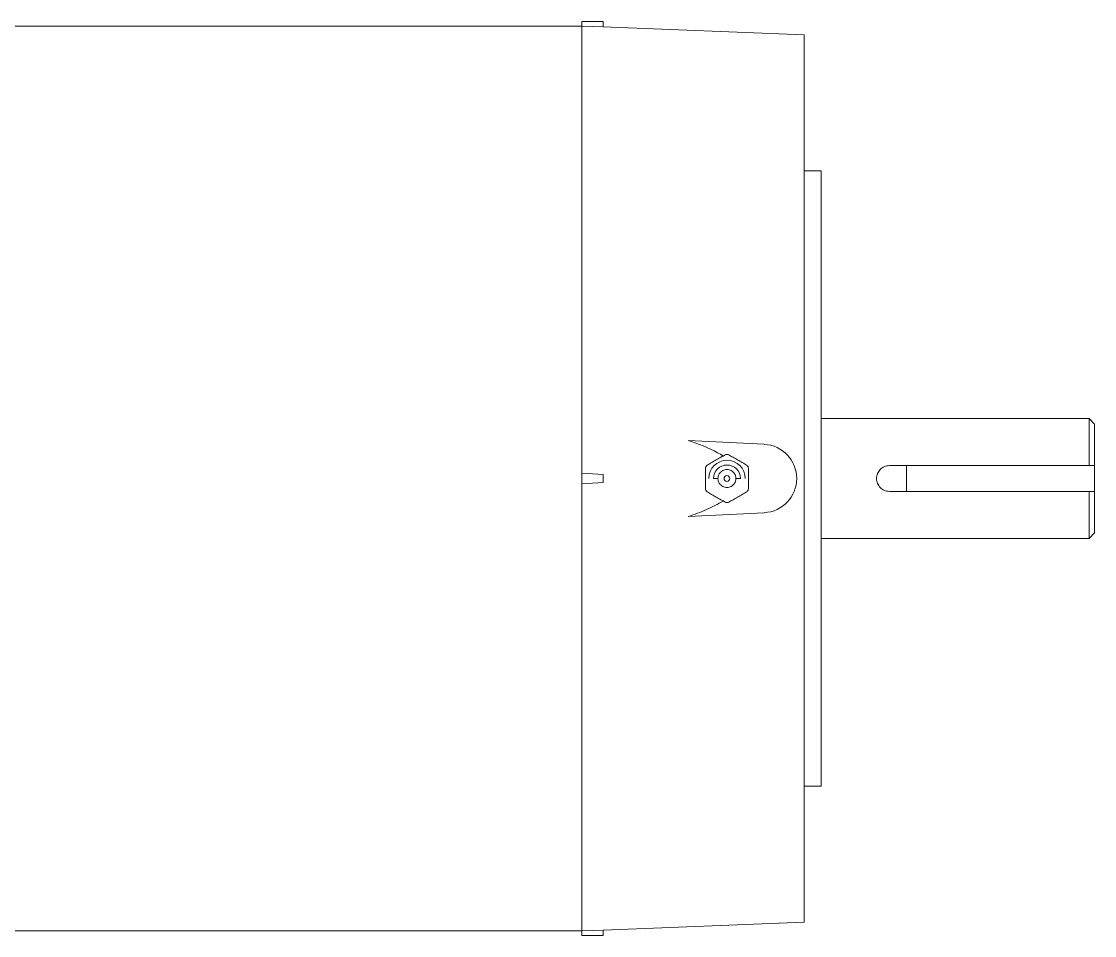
# Paper-space layout '_Top' of a CAD drawing. Header units: inches. Extents: x -11.6 to 6.2, y -5.7 to 3.6.
# Drawn here: x -1.6 to 6.25, y -3.34 to 3.34 of the extents above; entities that cross this region are included whole.
import ezdxf

# ---------------------------------------------------------------- set-up
doc = ezdxf.new("R2010")
doc.units = ezdxf.units.IN
doc.header["$MEASUREMENT"] = 0

psp = doc.layouts.new('_Top')

# ---------------------------------------------------------------- linework, layer by layer
at = {"color": 7, "linetype": 'Continuous', "lineweight": 15}
for p, q in [((2.5, 3.306), (-4.75, 3.306)), ((2.5, 3.34), (2.5, -3.34)), ((2.5, 3.34), (2.656, 3.34)), ((2.656, 3.3002), (2.5, 3.3061)), ((2.656, 3.3002), (2.656, 3.34)), ((4.125, 3.2435), (2.656, 3.3003)), ((4.125, -3.2435), (4.125, 3.2435)), ((4.25, 2.2492), (4.125, 2.2492)), ((4.25, -2.2492), (4.25, 2.2492)), ((6.2074, 0.4374), (4.25, 0.4374)), ((6.2474, 0.3974), (6.2074, 0.4374)), ((6.2074, 0.094), (6.2074, 0.4374)), ((6.2474, 0.3974), (6.2474, -0.3974)), ((3.8331, 0.2497), (3.2772, 0.2788)), ((4.7474, 0.094), (6.2474, 0.094)), ((4.8724, 0.094), (4.8724, -0.094)), ((2.656, 0.03), (2.5, 0.0382)), ((2.656, -0.03), (2.656, 0.03)), ((2.5, -0.0382), (2.656, -0.03)), ((4.7474, -0.094), (6.2474, -0.094)), ((6.2074, -0.4374), (6.2074, -0.094)), ((3.2772, -0.2788), (3.8331, -0.2497)), ((4.25, -0.4374), (6.2074, -0.4374)), ((6.2074, -0.4374), (6.2474, -0.3974)), ((4.125, -2.2492), (4.25, -2.2492)), ((2.656, -3.3003), (4.125, -3.2435)), ((-1.905, -3.306), (2.5, -3.306)), ((2.5, -3.3061), (2.656, -3.3002)), ((2.656, -3.34), (2.5, -3.34)), ((2.656, -3.3002), (2.656, -3.34))]:
    psp.add_line(p, q, dxfattribs=at)
psp.add_circle((3.56, 0), 0.0211, dxfattribs=at)
for centre, radius, start, end in [((3.82, 0), 0.25, 273, 87), ((3.56, 0), 0.176, 89.00256, 90.99744), ((3.56, 0), 0.176, 149.00255, 150.99744), ((3.56, 0), 0.1334, 360, 180), ((3.56, 0), 0.0985, 360, 180), ((3.56, 0), 0.176, 29.00256, 30.99744), ((3.56, 0), 0.176, 209.00256, 210.99744), ((3.56, 0), 0.176, 329.00255, 330.99744), ((3.56, 0), 0.176, 269.00256, 270.99744)]:
    psp.add_arc(centre, radius, start, end, dxfattribs=at)
for points, knots in [([(3.5318, 0.1644), (3.5185, 0.1727), (3.4393, 0.222), (3.3508, 0.253), (3.2772, 0.2788)], [0, 0, 0, 0, 0.168109, 1, 1, 1, 1]), ([(3.5473, 0.1733), (3.5368, 0.1673), (3.5262, 0.1612), (3.5099, 0.1517), (3.5044, 0.1486), (3.4932, 0.1421), (3.4875, 0.1388), (3.4705, 0.129), (3.4593, 0.1226), (3.4375, 0.1099), (3.4267, 0.1037), (3.4163, 0.0977)], [0, 0, 0, 0, 0.25, 0.25, 0.375, 0.375, 0.5, 0.5, 0.75, 0.75, 1, 1, 1, 1]), ([(3.7037, 0.0977), (3.6933, 0.1037), (3.6827, 0.1098), (3.6664, 0.1193), (3.6609, 0.1224), (3.6497, 0.1289), (3.6439, 0.1322), (3.6269, 0.142), (3.6158, 0.1485), (3.594, 0.1611), (3.5832, 0.1673), (3.5727, 0.1733)], [0, 0, 0, 0, 0.25, 0.25, 0.375, 0.375, 0.5, 0.5, 0.75, 0.75, 1, 1, 1, 1]), ([(4.7474, -0.094), (4.7412, -0.094), (4.7351, -0.0934), (4.7231, -0.091), (4.7171, -0.0892), (4.7057, -0.0845), (4.7003, -0.0816), (4.6901, -0.0748), (4.6853, -0.0708), (4.6724, -0.0579), (4.6654, -0.0474), (4.656, -0.0248), (4.6534, -0.0125), (4.6534, 0.0062), (4.6541, 0.0123), (4.6565, 0.0244), (4.6583, 0.0304), (4.663, 0.0417), (4.6659, 0.0471), (4.6727, 0.0573), (4.6766, 0.0621), (4.6896, 0.0751), (4.7, 0.0821), (4.7226, 0.0915), (4.735, 0.094), (4.7474, 0.094)], [0, 0, 0, 0, 0.0625, 0.0625, 0.125, 0.125, 0.1875, 0.1875, 0.25, 0.25, 0.375, 0.375, 0.5, 0.5, 0.5625, 0.5625, 0.625, 0.625, 0.6875, 0.6875, 0.75, 0.75, 0.875, 0.875, 1, 1, 1, 1]), ([(3.4035, 0.0756), (3.4035, 0.0636), (3.4035, 0.0513), (3.4035, 0.0325), (3.4035, 0.0261), (3.4035, 0.0132), (3.4035, 0.0066), (3.4035, -0.0131), (3.4035, -0.0259), (3.4035, -0.0511), (3.4035, -0.0636), (3.4035, -0.0756)], [0, 0, 0, 0, 0.25, 0.25, 0.375, 0.375, 0.5, 0.5, 0.75, 0.75, 1, 1, 1, 1]), ([(3.494, 0), (3.494, 0.0055), (3.4947, 0.0117), (3.4987, 0.0252), (3.502, 0.0325), (3.5125, 0.0466), (3.5198, 0.0533), (3.5381, 0.0631), (3.549, 0.066), (3.571, 0.066), (3.5819, 0.0631), (3.6002, 0.0533), (3.6075, 0.0466), (3.618, 0.0325), (3.6213, 0.0252), (3.6253, 0.0117), (3.626, 0.0055), (3.626, 0)], [0, 0, 0, 0, 0.125, 0.125, 0.25, 0.25, 0.375, 0.375, 0.5, 0.5, 0.625, 0.625, 0.75, 0.75, 0.875, 0.875, 1, 1, 1, 1]), ([(3.7165, -0.0756), (3.7165, -0.0636), (3.7165, -0.0513), (3.7165, -0.0325), (3.7165, -0.0261), (3.7165, -0.0132), (3.7165, -0.0066), (3.7165, 0.0131), (3.7165, 0.0259), (3.7165, 0.0511), (3.7165, 0.0636), (3.7165, 0.0756)], [0, 0, 0, 0, 0.25, 0.25, 0.375, 0.375, 0.5, 0.5, 0.75, 0.75, 1, 1, 1, 1]), ([(3.494, 0), (3.4875, 0), (3.4803, 0), (3.4685, 0), (3.4639, 0), (3.4615, 0)], [0, 0, 0, 0, 0.5, 0.5, 1, 1, 1, 1]), ([(3.626, 0), (3.626, -0.0055), (3.6253, -0.0117), (3.6213, -0.0252), (3.618, -0.0325), (3.6075, -0.0466), (3.6002, -0.0533), (3.5819, -0.0631), (3.571, -0.066), (3.549, -0.066), (3.5381, -0.0631), (3.5198, -0.0533), (3.5125, -0.0466), (3.502, -0.0325), (3.4987, -0.0252), (3.4947, -0.0117), (3.494, -0.0055), (3.494, 0)], [0, 0, 0, 0, 0.125, 0.125, 0.25, 0.25, 0.375, 0.375, 0.5, 0.5, 0.625, 0.625, 0.75, 0.75, 0.875, 0.875, 1, 1, 1, 1]), ([(3.626, 0), (3.6325, 0), (3.6397, 0), (3.6515, 0), (3.6561, 0), (3.6585, 0)], [0, 0, 0, 0, 0.5, 0.5, 1, 1, 1, 1]), ([(3.4163, -0.0977), (3.4267, -0.1037), (3.4373, -0.1098), (3.4536, -0.1193), (3.4591, -0.1224), (3.4703, -0.1289), (3.4761, -0.1322), (3.4931, -0.142), (3.5042, -0.1485), (3.526, -0.1611), (3.5368, -0.1673), (3.5473, -0.1733)], [0, 0, 0, 0, 0.25, 0.25, 0.375, 0.375, 0.5, 0.5, 0.75, 0.75, 1, 1, 1, 1]), ([(3.5727, -0.1733), (3.5832, -0.1673), (3.5938, -0.1612), (3.6101, -0.1517), (3.6156, -0.1486), (3.6268, -0.1421), (3.6325, -0.1388), (3.6495, -0.129), (3.6607, -0.1226), (3.6825, -0.1099), (3.6933, -0.1037), (3.7037, -0.0977)], [0, 0, 0, 0, 0.25, 0.25, 0.375, 0.375, 0.5, 0.5, 0.75, 0.75, 1, 1, 1, 1]), ([(3.2772, -0.2788), (3.3222, -0.2626), (3.4103, -0.2308), (3.4928, -0.1867), (3.5332, -0.1652)], [0, 0, 0, 0, 0.511037, 1, 1, 1, 1])]:
    psp.add_open_spline(points, degree=3, knots=knots, dxfattribs=at)
for points in [[(3.5473, 0.1733), (3.55, 0.1749), (3.5534, 0.1759), (3.5569, 0.176)], [(3.5631, 0.176), (3.5666, 0.1759), (3.57, 0.1749), (3.5727, 0.1733)], [(3.4035, 0.0756), (3.4035, 0.0788), (3.4043, 0.0823), (3.406, 0.0853)], [(3.4091, 0.0907), (3.4109, 0.0937), (3.4135, 0.0961), (3.4163, 0.0977)], [(3.7037, 0.0977), (3.7065, 0.0961), (3.7091, 0.0937), (3.7109, 0.0907)], [(3.714, 0.0853), (3.7157, 0.0823), (3.7165, 0.0788), (3.7165, 0.0756)], [(3.406, -0.0853), (3.4043, -0.0823), (3.4035, -0.0788), (3.4035, -0.0756)], [(3.7165, -0.0756), (3.7165, -0.0788), (3.7157, -0.0823), (3.714, -0.0853)], [(3.4163, -0.0977), (3.4135, -0.0961), (3.4109, -0.0937), (3.4091, -0.0907)], [(3.7109, -0.0907), (3.7091, -0.0937), (3.7065, -0.0961), (3.7037, -0.0977)], [(3.5569, -0.176), (3.5534, -0.1759), (3.55, -0.1749), (3.5473, -0.1733)], [(3.5727, -0.1733), (3.57, -0.1749), (3.5666, -0.1759), (3.5631, -0.176)]]:
    psp.add_open_spline(points, degree=3, dxfattribs=at)

doc.saveas('drawing.dxf')
